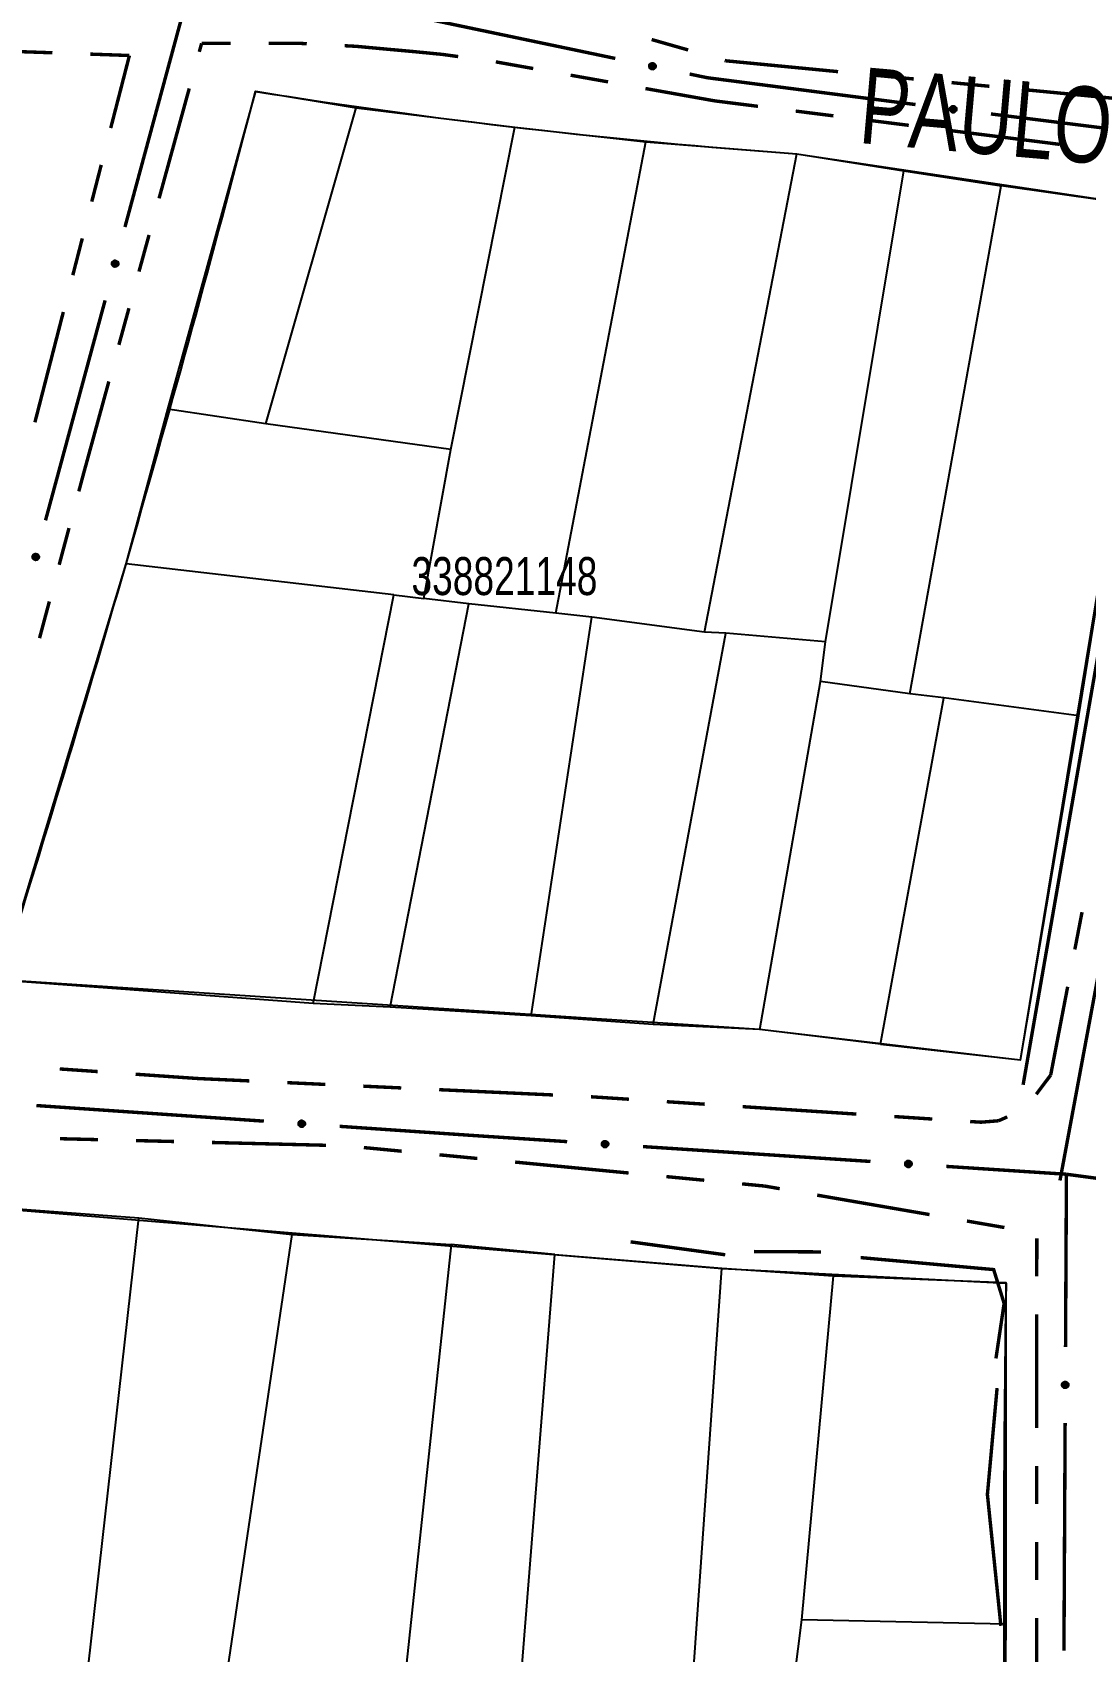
# Model space of a CAD drawing. Extents: x 203614 to 206284, y 4847494 to 4848495.
# Drawn here: x 203718.2 to 203773.6, y 4847838.7 to 4847923.9 of the extents above; entities that cross this region are included whole.
import ezdxf

# ---------------------------------------------------------------- set-up
doc = ezdxf.new("R2010")
doc.units = 0
doc.header["$LTSCALE"] = 1.5
doc.header["$MEASUREMENT"] = 0
doc.linetypes.add('PHANTOMX2', pattern=[5, 2.5, -0.5, 0.5, -0.5, 0.5, -0.5])
for name, color, linetype in [('CD-MALHA-LOTES', 40, 'CONTINUOUS'), ('CD_TXT_QUADRA', 7, 'CONTINUOUS'), ('HD-VALAS-DRENOS', 170, 'CONTINUOUS'), ('RU-QUADRAS', 210, 'CONTINUOUS'), ('SV-EIXO-RUA-N-PAV', 6, 'CONTINUOUS'), ('SV-RUA-NAO-PAV-S-GUIA-C-GUIA', 7, 'PHANTOMX2'), ('SV-TXT-RUA-N-PAV-S-GUIA-C-GUIA', 7, 'CONTINUOUS')]:
    doc.layers.add(name, color=color, linetype=linetype)
doc.styles.add('ARIAL', font='ARIAL.TTF')

msp = doc.modelspace()

# ---------------------------------------------------------------- linework, layer by layer
at = {"layer": 'CD-MALHA-LOTES'}
for points in [[(203725.334567, 4847904.105871), (203729.956113, 4847920.852528), (203735.241223, 4847919.975567)], [(203730.49224, 4847903.341331), (203735.241223, 4847919.975567)], [(203735.241223, 4847919.975567), (203743.598211, 4847918.963466)], [(203740.228675, 4847901.983733), (203743.598211, 4847918.963466)], [(203743.598211, 4847918.963466), (203750.491054, 4847918.191168)], [(203745.751728, 4847893.365557), (203750.491054, 4847918.191168)], [(203750.491054, 4847918.191168), (203758.436605, 4847917.552751)], [(203753.585521, 4847892.371807), (203758.436605, 4847917.552751)], [(203758.436605, 4847917.552751), (203764.073286, 4847916.651086)], [(203759.946267, 4847891.847205), (203764.073286, 4847916.651086)], [(203764.073286, 4847916.651086), (203769.18676, 4847915.861212)], [(203764.392536, 4847889.124155), (203769.18676, 4847915.861212)], [(203773.284237, 4847887.951179), (203777.592642, 4847914.675908), (203769.18676, 4847915.861212)], [(203723.135474, 4847895.95772), (203725.334567, 4847904.105871)], [(203730.49224, 4847903.341331), (203725.334567, 4847904.105871)], [(203740.228675, 4847901.983733), (203730.49224, 4847903.341331)], [(203738.806444, 4847894.13694), (203740.228675, 4847901.983733)], [(203732.984853, 4847872.812012), (203716.511824, 4847874.045232), (203723.135474, 4847895.95772)], [(203737.23013, 4847894.323955), (203723.135474, 4847895.95772)], [(203732.984853, 4847872.812012), (203737.23013, 4847894.323955)], [(203737.23013, 4847894.323955), (203738.806444, 4847894.13694)], [(203741.175677, 4847893.853608), (203738.806444, 4847894.13694)], [(203737.038135, 4847872.620616), (203741.175677, 4847893.853608)], [(203745.751728, 4847893.365557), (203741.175677, 4847893.853608)], [(203747.653821, 4847893.14737), (203745.751728, 4847893.365557)], [(203744.451923, 4847872.164889), (203747.653821, 4847893.14737)], [(203753.585521, 4847892.371807), (203747.653821, 4847893.14737)], [(203750.877568, 4847871.713531), (203754.706524, 4847892.307006)], [(203754.706524, 4847892.307006), (203753.585521, 4847892.371807)], [(203759.946267, 4847891.847205), (203754.706524, 4847892.307006)], [(203759.691047, 4847889.767363), (203759.946267, 4847891.847205)], [(203756.487596, 4847871.449812), (203759.691047, 4847889.767363)], [(203764.392536, 4847889.124155), (203759.691047, 4847889.767363)], [(203766.169465, 4847888.901827), (203764.392536, 4847889.124155)], [(203762.84681, 4847870.672871), (203766.169465, 4847888.901827)], [(203773.284237, 4847887.951179), (203766.169465, 4847888.901827)], [(203762.84681, 4847870.672871), (203770.205957, 4847869.848363), (203773.284237, 4847887.951179)], [(203737.038135, 4847872.620616), (203732.984853, 4847872.812012)], [(203744.451923, 4847872.164889), (203737.038135, 4847872.620616)], [(203750.877568, 4847871.713531), (203744.451923, 4847872.164889)], [(203756.487596, 4847871.449812), (203750.877568, 4847871.713531)], [(203762.84681, 4847870.672871), (203756.487596, 4847871.449812)], [(203716.243089, 4847862.088753), (203723.80936, 4847861.518025)], [(203720.261062, 4847830.043862), (203723.80936, 4847861.518025)], [(203723.80936, 4847861.518025), (203731.878728, 4847860.647927)], [(203727.322083, 4847829.867272), (203731.878728, 4847860.647927)], [(203731.878728, 4847860.647927), (203740.245276, 4847860.117596)], [(203740.245276, 4847860.117596), (203736.993876, 4847829.690796)], [(203745.704372, 4847859.587138), (203740.245276, 4847860.117596)], [(203743.31175, 4847829.634724), (203745.704372, 4847859.587138)], [(203745.704372, 4847859.587138), (203754.48634, 4847858.879926)], [(203752.410346, 4847829.159239), (203754.48634, 4847858.879926)], [(203754.48634, 4847858.879926), (203760.36074, 4847858.467418)], [(203758.706518, 4847840.364664), (203760.36074, 4847858.467418)], [(203760.36074, 4847858.467418), (203769.439246, 4847858.114017), (203769.446377, 4847840.129268)], [(203757.294717, 4847829.254629), (203758.706518, 4847840.364664)], [(203769.446377, 4847840.129268), (203758.706518, 4847840.364664)], [(203769.446377, 4847840.129268), (203769.389076, 4847834.99919)]]:
    msp.add_lwpolyline(points, dxfattribs=at)
at = {"layer": 'HD-VALAS-DRENOS', "const_width": 0.18, "flags": 128}
for points in [[(203777.55, 4847906.87), (203774.35, 4847891.5), (203770.35, 4847868.53)], [(203749.69, 4847860.26), (203754.67, 4847859.58)], [(203756.19, 4847859.75), (203759.71, 4847859.73)], [(203761.8, 4847859.43), (203768.8, 4847858.8), (203769.35, 4847857.02), (203768.92, 4847854.12)], [(203768.98, 4847852.56), (203768.47, 4847846.96), (203769.18, 4847840.04)]]:
    msp.add_lwpolyline(points, dxfattribs=at)
at = {"layer": 'RU-QUADRAS', "color": 6, "linetype": 'Continuous'}
for points in [[(203716.52, 4847874.06, 0.013095861), (203729.94, 4847920.84, 0.021153777), (203758.43, 4847917.55), (203777.58, 4847914.69), (203770.19, 4847869.82), (203756.48, 4847871.45)], [(203673.69, 4847814.52), (203674.11, 4847844.22), (203674.63, 4847852.81), (203677.45, 4847864.44), (203699.72, 4847863.4), (203754.51, 4847858.85), (203769.45, 4847858.09, 0.014235554), (203770.14, 4847803.27), (203731.54, 4847799.65), (203720.19, 4847799.37), (203675.57, 4847791.94, -0.044065792)]]:
    msp.add_lwpolyline(points, format="xyb", close=True, dxfattribs=at)
at = {"layer": 'SV-EIXO-RUA-N-PAV', "const_width": 0.18, "flags": 128}
for points in [[(203726.21, 4847925.28), (203723.074705, 4847913.696826)], [(203737.137439, 4847925.039251), (203748.88172, 4847922.575138)], [(203752.79648, 4847921.753767), (203753.72, 4847921.56)], [(203753.72, 4847921.56), (203763.693804, 4847920.273979)], [(203763.693804, 4847920.273979), (203764.19, 4847920.21)], [(203764.19, 4847920.21), (203764.685838, 4847920.14802)], [(203768.654949, 4847919.651881), (203774.608616, 4847918.907672)], [(203722.029606, 4847909.835768), (203718.894311, 4847898.252594)], [(203772.29, 4847863.49), (203774.483799, 4847875.287764)], [(203718.415359, 4847867.437437), (203730.387233, 4847866.616313)], [(203734.377857, 4847866.342605), (203741.36145, 4847865.863617)], [(203741.36145, 4847865.863617), (203741.56, 4847865.85)], [(203741.56, 4847865.85), (203746.350769, 4847865.536988)], [(203750.342259, 4847865.276199), (203762.316727, 4847864.49383)], [(203766.308217, 4847864.233041), (203772.295451, 4847863.841857)], [(203772.295451, 4847863.841857), (203772.63, 4847863.82)], [(203772.582479, 4847854.727605), (203772.629516, 4847863.727483)], [(203772.629516, 4847863.727483), (203772.63, 4847863.82)], [(203772.63, 4847863.82), (203778.245169, 4847863.072251)], [(203772.498856, 4847838.727824), (203772.561573, 4847850.72766)]]:
    msp.add_lwpolyline(points, dxfattribs=at)
at = {"layer": 'SV-EIXO-RUA-N-PAV', "flags": 128}
for points in [[(203750.721086, 4847922.301691), (203750.761651, 4847922.329013), (203750.802101, 4847922.344201), (203750.839485, 4847922.347157), (203750.873201, 4847922.341156), (203750.907003, 4847922.331131), (203750.938852, 4847922.313506), (203750.969868, 4847922.286113), (203750.997562, 4847922.245613), (203751.010397, 4847922.203153), (203751.015256, 4847922.166657), (203751.011023, 4847922.13114), (203751.000734, 4847922.098466), (203750.981332, 4847922.065988), (203750.953265, 4847922.034828), (203750.911867, 4847922.007966), (203750.872108, 4847921.993349), (203750.835874, 4847921.991438), (203750.800194, 4847921.995921), (203750.765808, 4847922.006569), (203750.734643, 4847922.02405), (203750.70332, 4847922.052366), (203750.677349, 4847922.093577), (203750.662317, 4847922.133065), (203750.659899, 4847922.169263), (203750.665102, 4847922.204291), (203750.674745, 4847922.238316), (203750.69113, 4847922.27107), (203750.721086, 4847922.301691)], [(203766.541476, 4847920.027003), (203766.579653, 4847920.057573), (203766.618715, 4847920.076041), (203766.655728, 4847920.082066), (203766.689824, 4847920.078863), (203766.724337, 4847920.071656), (203766.75753, 4847920.056714), (203766.790697, 4847920.031969), (203766.821632, 4847919.993888), (203766.83792, 4847919.952629), (203766.845769, 4847919.916657), (203766.844476, 4847919.880912), (203766.836913, 4847919.847502), (203766.820252, 4847919.813536), (203766.794847, 4847919.78017), (203766.755802, 4847919.74999), (203766.717382, 4847919.732147), (203766.681428, 4847919.727259), (203766.6455, 4847919.728787), (203766.610354, 4847919.736566), (203766.577856, 4847919.751422), (203766.544307, 4847919.777061), (203766.515029, 4847919.815993), (203766.496796, 4847919.854109), (203766.491405, 4847919.889985), (203766.493705, 4847919.925323), (203766.500512, 4847919.960026), (203766.514144, 4847919.994018), (203766.541476, 4847920.027003)], [(203722.695952, 4847911.876225), (203722.720897, 4847911.834157), (203722.733734, 4847911.7929), (203722.734536, 4847911.755408), (203722.726606, 4847911.722092), (203722.714655, 4847911.688923), (203722.695227, 4847911.65814), (203722.666096, 4847911.62875), (203722.624071, 4847911.60343), (203722.580943, 4847911.593058), (203722.544229, 4847911.590305), (203722.509013, 4847911.596574), (203722.476985, 4847911.608724), (203722.445677, 4847911.629962), (203722.416181, 4847911.659774), (203722.391744, 4847911.702648), (203722.379437, 4847911.743181), (203722.379613, 4847911.779466), (203722.38614, 4847911.814829), (203722.398747, 4847911.848546), (203722.417992, 4847911.878654), (203722.448061, 4847911.908297), (203722.490698, 4847911.931856), (203722.530985, 4847911.944592), (203722.567262, 4847911.944925), (203722.601933, 4847911.937716), (203722.635347, 4847911.926134), (203722.667104, 4847911.907893), (203722.695952, 4847911.876225)], [(203732.246734, 4847866.599113), (203732.283144, 4847866.631769), (203732.321113, 4847866.652389), (203732.357732, 4847866.660472), (203732.391954, 4847866.659177), (203732.426815, 4847866.653909), (203732.460791, 4847866.640844), (203732.495288, 4847866.61799), (203732.528302, 4847866.581696), (203732.546869, 4847866.541411), (203732.556714, 4847866.505934), (203732.557419, 4847866.470172), (203732.551734, 4847866.436392), (203732.536995, 4847866.401549), (203732.513493, 4847866.366815), (203732.476195, 4847866.334502), (203732.438832, 4847866.314542), (203732.403207, 4847866.307653), (203732.36725, 4847866.307173), (203732.331723, 4847866.312977), (203732.298446, 4847866.325995), (203732.263518, 4847866.34972), (203732.232112, 4847866.386957), (203732.211779, 4847866.423995), (203732.204392, 4847866.459514), (203732.204716, 4847866.494924), (203732.209574, 4847866.529954), (203732.221286, 4847866.564654), (203732.246734, 4847866.599113)], [(203748.210316, 4847865.525808), (203748.24662, 4847865.55858), (203748.284523, 4847865.579323), (203748.321116, 4847865.587525), (203748.355341, 4847865.586341), (203748.390219, 4847865.581186), (203748.424237, 4847865.568231), (203748.458808, 4847865.545488), (203748.491939, 4847865.509301), (203748.510636, 4847865.469077), (203748.520597, 4847865.433632), (203748.521417, 4847865.397872), (203748.515841, 4847865.364074), (203748.501216, 4847865.329183), (203748.477826, 4847865.294374), (203748.440633, 4847865.26194), (203748.403334, 4847865.241859), (203748.367732, 4847865.234855), (203748.331776, 4847865.234258), (203748.296232, 4847865.239948), (203748.262912, 4847865.252858), (203748.227907, 4847865.27647), (203748.196381, 4847865.313605), (203748.175928, 4847865.350577), (203748.168426, 4847865.386071), (203748.168636, 4847865.421483), (203748.173381, 4847865.456528), (203748.18498, 4847865.491266), (203748.210316, 4847865.525808)], [(203764.176274, 4847864.48265), (203764.212578, 4847864.515422), (203764.250481, 4847864.536165), (203764.287074, 4847864.544367), (203764.321299, 4847864.543183), (203764.356178, 4847864.538028), (203764.390195, 4847864.525073), (203764.424766, 4847864.50233), (203764.457897, 4847864.466143), (203764.476594, 4847864.425919), (203764.486555, 4847864.390474), (203764.487375, 4847864.354714), (203764.4818, 4847864.320916), (203764.467174, 4847864.286025), (203764.443785, 4847864.251216), (203764.406591, 4847864.218782), (203764.369292, 4847864.198701), (203764.33369, 4847864.191697), (203764.297734, 4847864.1911), (203764.26219, 4847864.19679), (203764.228871, 4847864.2097), (203764.193866, 4847864.233312), (203764.162339, 4847864.270447), (203764.141886, 4847864.307419), (203764.134385, 4847864.342913), (203764.134594, 4847864.378325), (203764.139339, 4847864.41337), (203764.150938, 4847864.448108), (203764.176274, 4847864.48265)], [(203772.461196, 4847852.58453), (203772.426305, 4847852.618802), (203772.403326, 4847852.655393), (203772.392944, 4847852.691428), (203772.392073, 4847852.725663), (203772.395126, 4847852.760787), (203772.406018, 4847852.795521), (203772.426646, 4847852.831394), (203772.46078, 4847852.866636), (203772.499811, 4847852.887712), (203772.534595, 4847852.89978), (203772.570241, 4847852.902744), (203772.604313, 4847852.899206), (203772.640018, 4847852.886699), (203772.676167, 4847852.86544), (203772.710774, 4847852.830259), (203772.733056, 4847852.794232), (203772.742182, 4847852.759113), (203772.744935, 4847852.723259), (203772.741388, 4847852.687437), (203772.7305, 4847852.653403), (203772.709029, 4847852.617045), (203772.673853, 4847852.583348), (203772.638174, 4847852.560714), (203772.603193, 4847852.551097), (203772.567833, 4847852.549182), (203772.532566, 4847852.551816), (203772.497195, 4847852.561311), (203772.461196, 4847852.58453)]]:
    msp.add_lwpolyline(points, close=True, dxfattribs=at)
for points in [[(203750.69113, 4847922.27107), (203750.997562, 4847922.245613)], [(203750.706561, 4847922.284448), (203750.97988, 4847922.264746)], [(203750.721086, 4847922.301691), (203750.969868, 4847922.286113)], [(203750.743786, 4847922.315676), (203750.947036, 4847922.300916)], [(203750.761651, 4847922.329013), (203750.938852, 4847922.313506)], [(203750.784672, 4847922.33777), (203750.914061, 4847922.323171)], [(203750.802101, 4847922.344201), (203750.907003, 4847922.331131)], [(203750.659899, 4847922.169263), (203751.011023, 4847922.13114)], [(203750.662317, 4847922.133065), (203751.000734, 4847922.098466)], [(203750.664347, 4847922.149699), (203751.002822, 4847922.114932)], [(203750.664955, 4847922.185821), (203751.010882, 4847922.146702)], [(203750.665102, 4847922.204291), (203751.015256, 4847922.166657)], [(203750.671752, 4847922.111895), (203750.986189, 4847922.082172)], [(203750.673855, 4847922.221598), (203751.008324, 4847922.187672)], [(203750.674745, 4847922.238316), (203751.010397, 4847922.203153)], [(203750.677349, 4847922.093577), (203750.981332, 4847922.065988)], [(203750.687537, 4847922.253583), (203750.999584, 4847922.225756)], [(203750.694407, 4847922.07368), (203750.964214, 4847922.050532)], [(203750.70332, 4847922.052366), (203750.953265, 4847922.034828)], [(203750.72486, 4847922.039406), (203750.924878, 4847922.022535)], [(203750.734643, 4847922.02405), (203750.911867, 4847922.007966)], [(203750.754603, 4847922.01504), (203750.885608, 4847922.001496)], [(203750.765808, 4847922.006569), (203750.872108, 4847921.993349)], [(203766.491405, 4847919.889985), (203766.844476, 4847919.880912)], [(203766.493705, 4847919.925323), (203766.845769, 4847919.916657)], [(203766.495079, 4847919.906903), (203766.843054, 4847919.89641)], [(203766.496796, 4847919.854109), (203766.836913, 4847919.847502)], [(203766.497449, 4847919.870854), (203766.837638, 4847919.864084)], [(203766.500512, 4847919.960026), (203766.83792, 4847919.952629)], [(203766.501003, 4847919.943292), (203766.83713, 4847919.93703)], [(203766.507942, 4847919.833788), (203766.823759, 4847919.830065)], [(203766.512004, 4847919.976295), (203766.825282, 4847919.974264)], [(203766.514144, 4847919.994018), (203766.821632, 4847919.993888)], [(203766.515029, 4847919.815993), (203766.820252, 4847919.813536)], [(203766.528421, 4847920.008622), (203766.802434, 4847920.011499)], [(203766.533668, 4847919.797569), (203766.804465, 4847919.796723)], [(203766.541476, 4847920.027003), (203766.790697, 4847920.031969)], [(203766.544307, 4847919.777061), (203766.794847, 4847919.78017)], [(203766.562948, 4847920.04281), (203766.766723, 4847920.044841)], [(203766.566841, 4847919.76592), (203766.767569, 4847919.765581)], [(203766.577856, 4847919.751422), (203766.755802, 4847919.74999)], [(203766.579653, 4847920.057573), (203766.75753, 4847920.056714)], [(203766.59849, 4847919.744087), (203766.730165, 4847919.741379)], [(203766.601875, 4847920.068197), (203766.732027, 4847920.064304)], [(203766.610354, 4847919.736566), (203766.717382, 4847919.732147)], [(203766.618715, 4847920.076041), (203766.724337, 4847920.071656)], [(203722.398747, 4847911.848546), (203722.379437, 4847911.743181)], [(203722.407849, 4847911.859245), (203722.386795, 4847911.729235)], [(203722.417992, 4847911.878654), (203722.391744, 4847911.702648)], [(203722.433884, 4847911.887538), (203722.405541, 4847911.688821)], [(203722.448061, 4847911.908297), (203722.416181, 4847911.659774)], [(203722.469853, 4847911.91597), (203722.43123, 4847911.64794)], [(203722.490698, 4847911.931856), (203722.445677, 4847911.629962)], [(203722.509307, 4847911.936391), (203722.461554, 4847911.624182)], [(203722.530985, 4847911.944592), (203722.476985, 4847911.608724)], [(203722.547474, 4847911.94161), (203722.493304, 4847911.605693)], [(203722.567262, 4847911.944925), (203722.509013, 4847911.596574)], [(203722.583502, 4847911.938926), (203722.524558, 4847911.59582)], [(203722.601933, 4847911.937716), (203722.544229, 4847911.590305)], [(203722.618708, 4847911.927983), (203722.565607, 4847911.596018)], [(203722.635347, 4847911.926134), (203722.580943, 4847911.593058)], [(203722.649853, 4847911.912484), (203722.60413, 4847911.602554)], [(203722.667104, 4847911.907893), (203722.624071, 4847911.60343)], [(203722.679573, 4847911.891717), (203722.644189, 4847911.619983)], [(203722.695952, 4847911.876225), (203722.666096, 4847911.62875)], [(203722.708609, 4847911.852758), (203722.682187, 4847911.650693)], [(203722.720897, 4847911.834157), (203722.695227, 4847911.65814)], [(203722.728316, 4847911.810669), (203722.706302, 4847911.682334)], [(203722.733734, 4847911.7929), (203722.714655, 4847911.688923)], [(203718.19922, 4847896.335233), (203718.205746, 4847896.370597), (203718.218353, 4847896.404314), (203718.237598, 4847896.434421), (203718.267668, 4847896.464065), (203718.310304, 4847896.487623), (203718.350591, 4847896.50036), (203718.386868, 4847896.500693), (203718.421539, 4847896.493484), (203718.454953, 4847896.481901), (203718.486711, 4847896.46366), (203718.515559, 4847896.431993), (203718.515559, 4847896.431993), (203718.540504, 4847896.389924), (203718.55334, 4847896.348667), (203718.554142, 4847896.311175), (203718.546213, 4847896.27786), (203718.534261, 4847896.244691), (203718.514833, 4847896.213907), (203718.485703, 4847896.184518), (203718.443678, 4847896.159198), (203718.40055, 4847896.148826), (203718.363835, 4847896.146073), (203718.32862, 4847896.152342), (203718.296592, 4847896.164492), (203718.265283, 4847896.18573), (203718.235788, 4847896.215542), (203718.211351, 4847896.258416), (203718.199043, 4847896.298949)], [(203718.218353, 4847896.404314), (203718.199043, 4847896.298949)], [(203718.227455, 4847896.415012), (203718.206401, 4847896.285003)], [(203718.237598, 4847896.434421), (203718.211351, 4847896.258416)], [(203718.253491, 4847896.443306), (203718.225148, 4847896.244588)], [(203718.267668, 4847896.464065), (203718.235788, 4847896.215542)], [(203718.289459, 4847896.471738), (203718.250837, 4847896.203708)], [(203718.310304, 4847896.487623), (203718.265283, 4847896.18573)], [(203718.328914, 4847896.492158), (203718.28116, 4847896.17995)], [(203718.350591, 4847896.50036), (203718.296592, 4847896.164492)], [(203718.36708, 4847896.497377), (203718.31291, 4847896.161461)], [(203718.386868, 4847896.500693), (203718.32862, 4847896.152342)], [(203718.403108, 4847896.494694), (203718.344164, 4847896.151587)], [(203718.421539, 4847896.493484), (203718.363835, 4847896.146073)], [(203718.438314, 4847896.483751), (203718.385213, 4847896.151785)], [(203718.454953, 4847896.481901), (203718.40055, 4847896.148826)], [(203718.46946, 4847896.468252), (203718.423737, 4847896.158322)], [(203718.486711, 4847896.46366), (203718.443678, 4847896.159198)], [(203718.499179, 4847896.447485), (203718.463795, 4847896.175751)], [(203718.515559, 4847896.431993), (203718.485703, 4847896.184518)], [(203718.528215, 4847896.408526), (203718.501794, 4847896.206461)], [(203718.540504, 4847896.389924), (203718.514833, 4847896.213907)], [(203718.547923, 4847896.366437), (203718.525908, 4847896.238102)], [(203718.55334, 4847896.348667), (203718.534261, 4847896.244691)], [(203732.204392, 4847866.459514), (203732.557419, 4847866.470172)], [(203732.204716, 4847866.494924), (203732.556714, 4847866.505934)], [(203732.207116, 4847866.476611), (203732.555133, 4847866.485566)], [(203732.209574, 4847866.529954), (203732.546869, 4847866.541411)], [(203732.210999, 4847866.513273), (203732.546951, 4847866.525792)], [(203732.211495, 4847866.440749), (203732.551531, 4847866.452988)], [(203732.211779, 4847866.423995), (203732.551734, 4847866.436392)], [(203732.220139, 4847866.546839), (203732.533042, 4847866.562307)], [(203732.221286, 4847866.564654), (203732.528302, 4847866.581696)], [(203732.224042, 4847866.404328), (203732.539574, 4847866.418247)], [(203732.232112, 4847866.386957), (203732.536995, 4847866.401549)], [(203732.234726, 4847866.580032), (203732.50815, 4847866.598207)], [(203732.246734, 4847866.599113), (203732.495288, 4847866.61799)], [(203732.25175, 4847866.369602), (203732.522172, 4847866.38388)], [(203732.263518, 4847866.34972), (203732.513493, 4847866.366815)], [(203732.267289, 4847866.616095), (203732.470632, 4847866.629503)], [(203732.283144, 4847866.631769), (203732.460791, 4847866.640844)], [(203732.286639, 4847866.339854), (203732.487073, 4847866.350726)], [(203732.298446, 4847866.325995), (203732.476195, 4847866.334502)], [(203732.304738, 4847866.643616), (203732.434904, 4847866.646998)], [(203732.319458, 4847866.319823), (203732.451079, 4847866.324473)], [(203732.321113, 4847866.652389), (203732.426815, 4847866.653909)], [(203732.331723, 4847866.312977), (203732.438832, 4847866.314542)], [(203748.168426, 4847865.386071), (203748.521417, 4847865.397872)], [(203748.168636, 4847865.421483), (203748.520597, 4847865.433632)], [(203748.171095, 4847865.403177), (203748.519082, 4847865.413259)], [(203748.173381, 4847865.456528), (203748.510636, 4847865.469077)], [(203748.174859, 4847865.439852), (203748.510769, 4847865.453458)], [(203748.17559, 4847865.36733), (203748.515585, 4847865.38067)], [(203748.175928, 4847865.350577), (203748.515841, 4847865.364074)], [(203748.183891, 4847865.473448), (203748.496742, 4847865.489928)], [(203748.18498, 4847865.491266), (203748.491939, 4847865.509301)], [(203748.188255, 4847865.33095), (203748.503741, 4847865.34589)], [(203748.196381, 4847865.313605), (203748.501216, 4847865.329183)], [(203748.19837, 4847865.506687), (203748.471734, 4847865.525748)], [(203748.210316, 4847865.525808), (203748.458808, 4847865.545488)], [(203748.216076, 4847865.296314), (203748.48645, 4847865.311467)], [(203748.227907, 4847865.27647), (203748.477826, 4847865.294374)], [(203748.230816, 4847865.542856), (203748.434115, 4847865.556921)], [(203748.24662, 4847865.55858), (203748.424237, 4847865.568231)], [(203748.25106, 4847865.266679), (203748.451458, 4847865.2782)], [(203748.262912, 4847865.252858), (203748.440633, 4847865.26194)], [(203748.268176, 4847865.570498), (203748.39833, 4847865.574301)], [(203748.283944, 4847865.246754), (203748.415549, 4847865.25183)], [(203748.284523, 4847865.579323), (203748.390219, 4847865.581186)], [(203748.296232, 4847865.239948), (203748.403334, 4847865.241859)], [(203764.134385, 4847864.342913), (203764.487375, 4847864.354714)], [(203764.134594, 4847864.378325), (203764.486555, 4847864.390474)], [(203764.137054, 4847864.360019), (203764.48504, 4847864.370101)], [(203764.139339, 4847864.41337), (203764.476594, 4847864.425919)], [(203764.140817, 4847864.396694), (203764.476727, 4847864.4103)], [(203764.141549, 4847864.324172), (203764.481543, 4847864.337512)], [(203764.141886, 4847864.307419), (203764.4818, 4847864.320916)], [(203764.149849, 4847864.43029), (203764.462701, 4847864.44677)], [(203764.150938, 4847864.448108), (203764.457897, 4847864.466143)], [(203764.154213, 4847864.287792), (203764.469699, 4847864.302732)], [(203764.162339, 4847864.270447), (203764.467174, 4847864.286025)], [(203764.164328, 4847864.463529), (203764.437692, 4847864.482589)], [(203764.176274, 4847864.48265), (203764.424766, 4847864.50233)], [(203764.196775, 4847864.499698), (203764.400073, 4847864.513763)], [(203764.212578, 4847864.515422), (203764.390195, 4847864.525073)], [(203764.234134, 4847864.52734), (203764.364288, 4847864.531143)], [(203764.250481, 4847864.536165), (203764.356178, 4847864.538028)], [(203764.182034, 4847864.253156), (203764.452408, 4847864.268309)], [(203764.193866, 4847864.233312), (203764.443785, 4847864.251216)], [(203764.217018, 4847864.223521), (203764.417416, 4847864.235042)], [(203764.228871, 4847864.2097), (203764.406591, 4847864.218782)], [(203764.249902, 4847864.203596), (203764.381507, 4847864.208672)], [(203764.26219, 4847864.19679), (203764.369292, 4847864.198701)], [(203772.403326, 4847852.655393), (203772.395126, 4847852.760787)], [(203772.413115, 4847852.639604), (203772.401512, 4847852.769296)], [(203772.426305, 4847852.618802), (203772.406018, 4847852.795521)], [(203772.442949, 4847852.60397), (203772.416714, 4847852.80606)], [(203772.461196, 4847852.58453), (203772.426646, 4847852.831394)], [(203772.480998, 4847852.573752), (203772.445576, 4847852.84548)], [(203772.497195, 4847852.561311), (203772.46078, 4847852.866636)], [(203772.515047, 4847852.561293), (203772.479831, 4847852.872592)], [(203772.532566, 4847852.551816), (203772.499811, 4847852.887712)], [(203772.549124, 4847852.554292), (203772.515394, 4847852.888781)], [(203772.567833, 4847852.549182), (203772.534595, 4847852.89978)], [(203772.585958, 4847852.552735), (203772.555021, 4847852.89949)], [(203772.603193, 4847852.551097), (203772.570241, 4847852.902744)], [(203772.621471, 4847852.559372), (203772.587762, 4847852.897954)], [(203772.638174, 4847852.560714), (203772.604313, 4847852.899206)], [(203772.657026, 4847852.574196), (203772.62319, 4847852.888218)], [(203772.673853, 4847852.583348), (203772.640018, 4847852.886699)], [(203772.689931, 4847852.604044), (203772.658588, 4847852.873023)], [(203772.709029, 4847852.617045), (203772.676167, 4847852.86544)], [(203772.717414, 4847852.640743), (203772.693894, 4847852.840089)], [(203772.7305, 4847852.653403), (203772.710774, 4847852.830259)], [(203772.735331, 4847852.674763), (203772.72237, 4847852.805827)], [(203772.741388, 4847852.687437), (203772.733056, 4847852.794232)]]:
    msp.add_lwpolyline(points, dxfattribs=at)
at = {"layer": 'SV-RUA-NAO-PAV-S-GUIA-C-GUIA', "const_width": 0.18, "flags": 128}
for points in [[(203726.987595, 4847922.923685), (203727.11, 4847923.37)], [(203727.11, 4847923.37), (203728.647204, 4847923.370303)], [(203730.647204, 4847923.370696), (203731.647204, 4847923.370893)], [(203731.647204, 4847923.370893), (203732.27, 4847923.37)], [(203732.27, 4847923.37), (203732.646676, 4847923.350058)], [(203734.643879, 4847923.244324), (203735.264528, 4847923.211468)], [(203735.264528, 4847923.211468), (203736.63712, 4847923.084174)], [(203736.63712, 4847923.084174), (203736.760137, 4847923.072766)], [(203736.760137, 4847923.072766), (203737.633014, 4847922.993652)], [(203752.719741, 4847923.019825), (203750.796994, 4847923.570321)], [(203717.260293, 4847922.94337), (203719.259051, 4847922.872874)], [(203721.257808, 4847922.802378), (203723.256565, 4847922.731882)], [(203723.31, 4847922.73), (203722.325712, 4847918.908182)], [(203723.256565, 4847922.731882), (203723.31, 4847922.73)], [(203737.633014, 4847922.993652), (203738.285908, 4847922.934478)], [(203738.285908, 4847922.934478), (203739.623946, 4847922.803536)], [(203739.623946, 4847922.803536), (203739.779681, 4847922.788296)], [(203739.779681, 4847922.788296), (203740.615292, 4847922.673047)], [(203742.59549, 4847922.394069), (203744.564459, 4847922.04313)], [(203754.71, 4847922.45), (203754.642487, 4847922.469329)], [(203755.635456, 4847922.360486), (203754.71, 4847922.45)], [(203760.612229, 4847921.879104), (203755.635456, 4847922.360486)], [(203746.533429, 4847921.692191), (203748.502399, 4847921.341252)], [(203764.593647, 4847921.493999), (203762.602938, 4847921.686551)], [(203724.871666, 4847915.20858), (203726.458613, 4847920.994909)], [(203750.471369, 4847920.990313), (203753.424823, 4847920.463904)], [(203768.575066, 4847921.108893), (203766.584357, 4847921.301446)], [(203776.537903, 4847920.338682), (203770.565775, 4847920.916341)], [(203753.424823, 4847920.463904), (203754.12, 4847920.34)], [(203754.12, 4847920.34), (203756.395851, 4847920.05307)], [(203758.380143, 4847919.802899), (203760.364435, 4847919.552728)], [(203762.348727, 4847919.302557), (203764.333019, 4847919.052386)], [(203766.317311, 4847918.802215), (203772.270187, 4847918.051701)], [(203721.826901, 4847916.971384), (203721.32809, 4847915.034586)], [(203720.829278, 4847913.097788), (203720.330467, 4847911.160989)], [(203723.813702, 4847911.351027), (203724.342684, 4847913.279804)], [(203722.755738, 4847907.493475), (203723.28472, 4847909.422251)], [(203719.831655, 4847909.224191), (203718.335221, 4847903.413797)], [(203720.92, 4847900.8), (203722.226756, 4847905.564698)], [(203720.64622, 4847899.776633), (203720.90466, 4847900.74266)], [(203720.90466, 4847900.74266), (203720.92, 4847900.8)], [(203719.612462, 4847895.912523), (203720.129341, 4847897.844578)], [(203718.578703, 4847892.048414), (203719.095583, 4847893.980469)], [(203773.449838, 4847877.619975), (203773.072178, 4847875.655955)], [(203772.694518, 4847873.691936), (203771.939198, 4847869.763896)], [(203721.639327, 4847869.226098), (203719.644116, 4847869.364421)], [(203771.939198, 4847869.763896), (203771.8, 4847869.04)], [(203726.92, 4847868.86), (203723.634538, 4847869.087774)], [(203727.625896, 4847868.827338), (203726.92, 4847868.86)], [(203729.623758, 4847868.734889), (203727.625896, 4847868.827338)], [(203733.619483, 4847868.549991), (203731.621621, 4847868.64244)], [(203737.615207, 4847868.365094), (203735.617345, 4847868.457543)], [(203771.8, 4847869.04), (203771.040482, 4847868.031088)], [(203745.606656, 4847867.995299), (203739.613069, 4847868.272645)], [(203749.600107, 4847867.769641), (203747.604355, 4847867.899925)], [(203753.591611, 4847867.509074), (203751.595859, 4847867.639358)], [(203761.574619, 4847866.987939), (203755.587363, 4847867.37879)], [(203765.566123, 4847866.727371), (203763.570371, 4847866.857655)], [(203769.514379, 4847866.839655), (203769.057055, 4847866.636367)], [(203768.13, 4847866.56), (203767.561875, 4847866.597088)], [(203768.559212, 4847866.595356), (203768.13, 4847866.56)], [(203769.057055, 4847866.636367), (203768.559212, 4847866.595356)], [(203719.657544, 4847865.691799), (203721.65693, 4847865.642248)], [(203723.656317, 4847865.592698), (203725.655703, 4847865.543148)], [(203727.655089, 4847865.493597), (203733.653247, 4847865.344946)], [(203735.648389, 4847865.225057), (203737.639225, 4847865.033821)], [(203739.630061, 4847864.842586), (203741.620897, 4847864.65135)], [(203743.611733, 4847864.460114), (203749.584242, 4847863.886406)], [(203751.575078, 4847863.695171), (203753.565914, 4847863.503935)], [(203755.556751, 4847863.312699), (203756.552169, 4847863.217081)], [(203756.552169, 4847863.217081), (203756.73, 4847863.2)], [(203756.73, 4847863.2), (203757.539336, 4847863.060031)], [(203759.510082, 4847862.719205), (203765.422318, 4847861.696726)], [(203767.393063, 4847861.355899), (203769.363809, 4847861.015073)], [(203771.069894, 4847860.451519), (203771.069105, 4847858.451519)], [(203771.068317, 4847856.451519), (203771.065951, 4847850.45152)], [(203771.065162, 4847848.45152), (203771.064374, 4847846.45152)], [(203771.063585, 4847844.45152), (203771.062796, 4847842.45152)], [(203771.062008, 4847840.45152), (203771.060036, 4847835.451521)]]:
    msp.add_lwpolyline(points, dxfattribs=at)

# ---------------------------------------------------------------- texts
at = {"layer": 'CD_TXT_QUADRA', "style": 'ARIAL', "width": 0.7}
msp.add_text('338821148', height=2, dxfattribs=at).set_placement((203738.154964, 4847894.318012))
at = {"layer": 'SV-TXT-RUA-N-PAV-S-GUIA-C-GUIA', "style": 'ARIAL', "width": 0.7}
msp.add_text('PAULO', height=4, rotation=355, dxfattribs=at).set_placement((203761.64, 4847918.13, 7.54))

doc.saveas('drawing.dxf')
